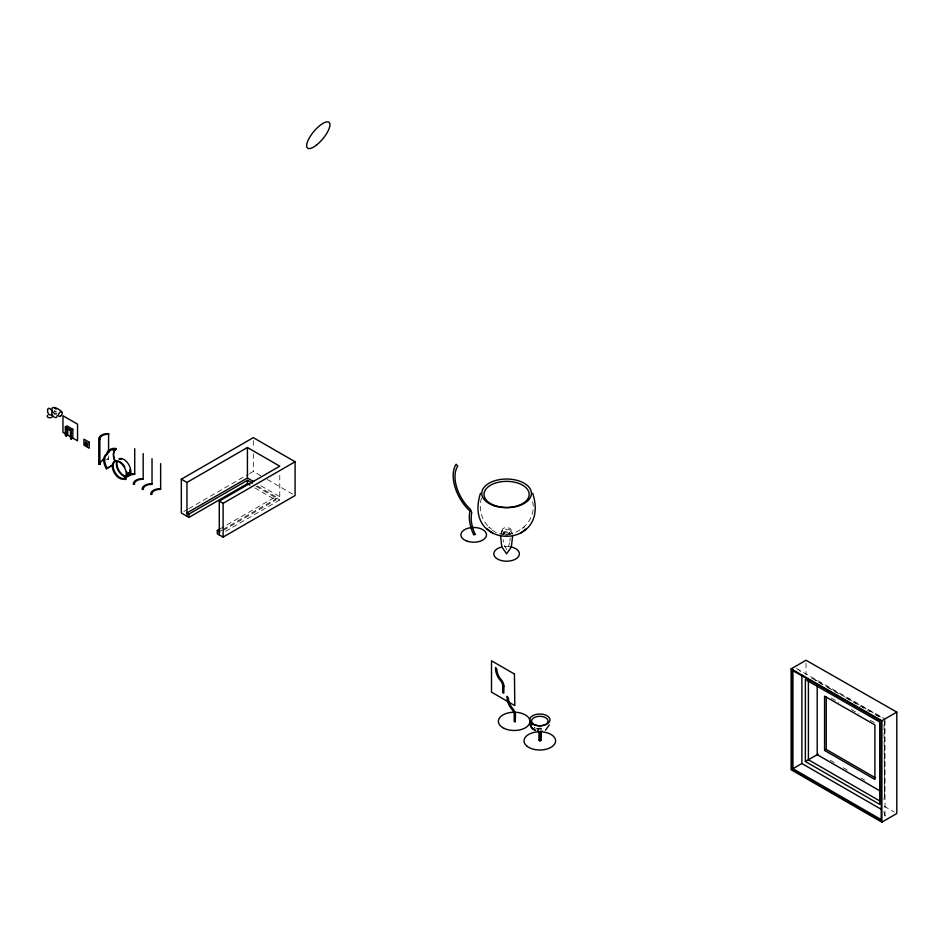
<?xml version="1.0" encoding="UTF-8"?>
<svg xmlns="http://www.w3.org/2000/svg" width="944" height="944" viewBox="0 0 944 944"><rect width="100%" height="100%" fill="white"/><g stroke="black" fill="none" stroke-linecap="round" stroke-linejoin="round"><path stroke-width="0.71" stroke-dasharray="4.72 3.54" d="M884.504 720.72L884.504 795.686L883.855 800.441M510.138 537.903L509.913 541.372M885.012 720.378L885.012 815.911L884.174 819.239M106.235 459.433A8.071 4.661 0 0 1 108.536 459.35L108.619 458.725A9.157 5.286 0 0 0 107.309 458.713M481.546 498.09C478.478 507.742 481.11 518.834 488.06 526.162M500.863 534.08L501.512 531.437M503.459 534.446L503.978 532.333M509.583 543.095L508.379 546.718M506.727 549.644L504.19 545.148L503.093 539.638M508.946 533.525L510.539 531.531M491.635 529.171L488.815 527.059C507.093 546.812 540.287 523.448 531.944 499.376M522.504 528.463L524.38 527.059M183.856 511.518L187.644 509.323M188.906 508.604L248.272 474.325M249.535 473.593L253.322 471.41L260.922 475.8M219.858 528.994L275.825 496.686L275.825 500.037L218.583 533.077M219.279 531.602L221.805 530.15M223.067 529.419L279.766 496.686L259.871 485.192M225.581 531.319L279.766 499.966L279.766 473.534M811.746 678.17L883.242 718.561M796.347 668.47L885.012 718.927M818.873 682.441L822.708 684.636M827.805 687.551L840.561 694.831M845.671 697.746L869.908 711.599M875.005 714.514L880.115 717.428M831.286 698.053L838.827 702.36M851.405 709.546L858.957 713.865M870.274 720.331L875.312 723.198M830.354 760.321L834.189 762.54M843.122 767.696L848.219 770.634M860.975 778.009L864.81 780.216M884.186 806.259L894.275 812.076M267.246 479.446L292.569 494.066M257.299 485.995L275.825 496.686M256.131 486.325L279.766 500.037M254.833 487.918L275.825 500.037M54.481 410.699L56.829 412.056M54.186 411.077L55.566 412.115M815.321 679.751L817.115 680.978M798.058 669.261L800.524 671.503M536.688 728.485A10.561 7.623 -42.6 0 0 537.514 728.591L537.679 728.721A6.655 4.803 -42.6 0 1 538.882 729.216M537.514 728.591L538.41 729.523M502.656 531.531L504.249 533.525M883.808 811.557L885.012 815.911M511.683 531.437L512.332 534.08M509.217 532.333L509.736 534.446M884.504 795.686L883.938 721.074M806.023 663.136L806.023 674.653M253.322 440.577L253.322 447.916M253.322 453.793L253.322 471.41M108.619 455.928L108.536 459.35M504.379 546.564A12.779 7.375 0 0 1 508.816 546.564M502.869 534.375A5.263 3.044 0 0 1 502.869 530.08A5.263 3.044 0 0 1 510.315 530.08A5.263 3.044 0 0 1 510.315 534.375M507.955 535.165A5.263 3.044 0 0 1 505.229 535.165M538.139 729.122A1.676 0.968 0 0 1 539.862 728.072A1.676 0.968 0 0 1 541.455 729.193M538.316 729.299A1.487 0.861 0 0 1 539.661 728.355A1.487 0.861 0 0 1 541.29 729.134M538.965 729.181A2.407 1.392 0 0 1 540.806 729.216M535.177 728.013A10.561 7.623 -42.6 0 1 534.493 727.647M537.36 729.193A10.561 8.083 -32.8 0 1 536.511 728.945M535 728.202A10.561 8.083 -32.8 0 1 534.339 727.718M503.376 532.074A4.555 2.631 0 0 0 510.999 530.894A4.555 2.631 0 0 0 505.418 527.672A4.555 2.631 0 0 0 503.376 532.074M504.674 533.844A2.714 1.569 0 0 0 509.217 533.148A2.714 1.569 0 0 0 505.89 531.224A2.714 1.569 0 0 0 504.674 533.844"/><path stroke-width="1.42" d="M57.147 415.537C56.64 421.142 49.466 414.097 52.38 411.171C49.501 404.126 59.625 408.846 61.549 411.702M500.568 535.968L501.748 546.104M118.873 458.926A9.9 5.723 60 0 1 126.508 461.581A9.9 5.723 60 0 1 130.827 471.54C132.125 474.325 124.915 478.266 126.331 474.148A9.9 5.723 60 0 0 115.817 461.073A9.9 5.723 60 0 0 115.817 475.08L117.516 476.862A9.9 5.723 60 0 0 126.083 476.095L126.815 473.676A9.676 5.581 60 0 0 126.579 471.504M98.79 439.302A9.157 5.286 0 0 1 108.619 433.615L108.536 434.24A8.071 4.661 0 0 0 99.875 439.243L98.79 439.302L98.79 464.401L99.875 464.354A8.071 4.661 0 0 1 104.064 459.905M134.721 473.794L134.638 474.419A8.071 4.661 0 0 0 125.965 479.422L124.879 479.469A9.157 5.286 0 0 1 134.721 473.794L134.721 448.683M143.169 478.667L143.087 479.292A8.071 4.661 0 0 0 134.414 484.296L133.328 484.343A9.157 5.286 0 0 1 143.169 478.667L143.169 453.557M152.019 483.776L151.937 484.402A8.071 4.661 0 0 0 143.276 489.405L142.178 489.464A9.157 5.286 0 0 1 152.019 483.776L152.019 458.678M160.633 488.744L160.551 489.381A8.071 4.661 0 0 0 151.878 494.385L150.792 494.432A9.157 5.286 0 0 1 160.633 488.744L160.633 463.646M538.422 731.211A4.85 3.493 -42.6 0 1 538.977 733.004L538.977 739.99L539.803 740.887L541.077 740.367L541.278 733.287A6.608 4.39 -50.9 0 0 540.782 731.222L540.676 731.069M541.077 740.367L540.346 739.577L540.57 732.52A6.655 4.803 -42.6 0 0 540.487 731.612M511.447 546.104L512.627 535.968M109.681 466.784L106.377 468.79A12.402 7.163 60 0 1 106.377 454.288C107.286 450.064 112.124 447.409 116.218 448.612A12.402 7.163 60 0 0 114.779 460.165M107.238 468.318L106.483 466.902A11.871 6.856 60 0 1 106.483 454.937L110.472 450.111L115.911 449.391L116.218 448.612M480.461 493.311C462.182 550.6 551.013 550.6 532.735 493.311M549.302 724.957L545.455 730.231M510.775 547.803L506.598 553.833L502.42 547.803M129.776 472.177L130.024 471.823A9.676 5.581 60 0 0 129.788 469.64M520.085 533.466L526.174 528.9M106.377 468.79L110.472 466.324M115.911 449.391L115.144 449.934A11.871 6.856 60 0 0 114.519 460.471M129.34 472.566C123.098 475.493 131.487 472.602 130.024 471.823L129.788 473.735L130.591 473.499A9.9 5.723 60 0 1 128.785 476.071M70.953 437.025L67.697 435.137L66.151 436.034L65.36 435.573L65.36 426.794L66.906 425.897L72.83 429.308L72.83 438.099L77.538 440.824L77.538 424.163L62.953 415.749L62.953 432.399L65.927 434.11M65.36 426.794L71.284 430.204L72.83 429.308M66.151 436.034L66.151 428.151L70.493 430.665L70.493 438.535L72.039 437.65M70.493 438.535L71.284 438.995L72.83 438.099M85.609 442.158L85.373 444.73L85.302 444.081M249.9 485.063L247.422 483.635L188.918 517.418L181.331 512.97L181.331 479.198L253.322 437.638L295.094 461.758L295.094 495.529L223.103 537.089L217.309 533.808L217.309 530.469L219.858 528.994M181.331 479.198L186.947 482.443L247.422 447.515L279.766 466.194L219.279 501.111L219.279 534.953M253.641 481.605L247.422 478.018L186.947 512.934L188.918 514.079L247.422 480.295L252.367 483.139M219.279 501.111L223.103 503.317L295.094 461.758M791.119 668.859L806.023 660.257L896.8 712.106L896.8 813.527L881.897 822.141L791.119 769.726L791.119 668.859L881.897 720.72L896.8 712.106M791.792 769.336L881.212 820.961L881.212 721.11L791.792 670.028L791.792 769.336L801.881 763.507L880.693 809.008M805.374 761.489L879.737 804.418L879.737 722.018L805.374 679.538L805.374 761.489L818 754.197M824.572 750.409L874.887 779.449L874.887 724.886L824.572 696.153L824.572 750.409L826.248 749.442L875.312 777.762M110.047 466.525L111.321 465.84M111.003 465.97L113.15 464.814L112.029 465.392M51.955 414.817C46.044 416.811 46.221 403.418 51.554 410.227M56.569 413.85L54.764 413.944L52.309 411.265M127.853 475.28L126.579 475.587M538.977 739.99L540.346 739.577M106.377 454.288L107.238 454.406M534.965 729.877A12.484 9.003 -42.6 0 1 530.068 722.903L530.068 721.735L532.074 722.726A10.561 8.083 -32.8 0 0 532.263 724.378M530.068 721.735L532.074 722.726M879.714 790.753L817.197 754.669L817.197 686.264M880.245 801.22L808.406 759.743L808.406 680.707M881.106 819.569L792.936 768.676L792.936 669.367M85.161 444.317L87.603 445.757L87.603 443.314L85.491 442.099L85.609 444.6M217.309 530.469L219.279 531.602M54.186 407.442L56.156 409.248M487.021 528.9L490.078 531.189M490.609 531.602L493.11 533.466M540.57 732.52L541.278 733.287M540.346 733.429L541.077 734.231M881.897 720.72L881.897 822.141M826.248 696.648L826.248 749.442M801.881 674.948L801.881 763.507M539.803 740.887L539.803 733.901A4.838 3.705 -32.8 0 0 537.879 731.093M530.268 721.948L530.268 723.116A12.484 9.558 -32.8 0 0 535.508 730.467M247.422 447.515L247.422 478.36M247.422 480.295L247.422 483.635M223.103 503.317L223.103 537.089M188.918 514.079L188.918 517.418M186.947 482.443L186.947 516.274M108.619 433.615L108.536 452.377M99.875 439.243L99.875 464.354M71.284 430.204L71.284 438.995M67.697 428.47L67.697 435.137M52.368 415.643A2.679 1.546 0 0 1 49.454 417.732A2.679 1.546 0 0 1 47.778 415.23M98.79 464.401A9.157 5.286 0 0 1 99.321 462.159M102.436 459.752A9.157 5.286 0 0 1 103.545 459.35M125.646 476.354A9.9 5.723 60 0 1 122.012 474.266L120.325 472.484A9.9 5.723 60 0 1 117.068 461.498M124.95 476.519A9.676 5.581 60 0 1 121.41 474.478L119.758 472.743A9.676 5.581 60 0 1 116.572 462.017M119.758 459.055A9.676 5.581 60 0 1 121.41 459.221M125.894 477.098A9.676 5.581 60 0 1 118.201 476.342L116.549 474.596A9.676 5.581 60 0 1 116.549 460.908M118.201 461.073A9.676 5.581 60 0 1 124.809 466.938M509.902 546.706A12.779 7.375 0 0 1 517.277 557.892A12.779 7.375 0 0 1 496.568 558.411A12.779 7.375 0 0 1 502.232 546.906M541.998 731.069A2.407 1.392 0 0 1 540.641 731.789M539.402 731.86A2.407 1.392 0 0 1 537.549 730.975M532.168 724.768A10.561 7.623 -42.6 0 1 531.944 724.013M503.954 686.335L503.777 693.215L502.68 692.589L502.68 685.604A4.85 2.797 60 0 0 500.993 681.214A12.484 7.21 60 0 1 495.541 668.647L495.541 667.479L496.898 669.438A10.561 6.101 60 0 0 501.512 680.058L501.642 680.317A6.643 3.835 60 0 1 503.954 686.335M515.459 715.115L515.282 721.995L514.185 721.369L514.185 714.372A4.85 2.797 60 0 0 512.498 709.982A12.484 7.21 60 0 1 507.046 697.427L507.046 696.259L508.403 698.206A10.561 6.101 60 0 0 513.017 708.838L513.147 709.097A6.643 3.835 60 0 1 515.459 715.115M475.198 534.434L473.699 534.835A31.978 18.467 60 0 1 469.97 511.082A32.839 18.963 60 0 1 456.141 464.224L457.722 466.171A30.267 17.476 60 0 0 470.478 509.359L471.776 512.639A29.358 16.945 60 0 0 475.198 534.434M514.445 674.051L491.505 660.8L491.505 692.153L514.799 705.605L514.445 674.051M89.22 442.217L83.933 439.161L83.933 445.167L89.22 448.223L89.22 442.217M526.929 746.173L525.006 744.073A15.8 9.121 0 0 1 541.065 731.801A15.8 9.121 0 0 1 553.55 745.394A15.8 9.121 0 0 1 526.929 746.173M60.569 416.151A2.679 1.546 -60 0 0 61.891 411.914A2.679 1.546 -60 0 0 58.622 414.204A2.679 1.546 -60 0 0 60.569 416.151M316.299 145.223A16.768 5.806 -50 0 0 329.208 122.519A16.768 5.806 -50 0 0 309.313 137.918A16.768 5.806 -50 0 0 316.299 145.223M467.304 541.231A12.779 7.375 0 0 0 486.479 534.835A12.779 7.375 0 0 0 467.304 528.451A12.779 7.375 0 0 0 467.304 541.231M494.184 505.772A24.827 14.337 0 0 0 531.425 493.358A24.827 14.337 0 0 0 494.184 480.944A24.827 14.337 0 0 0 494.184 505.772M495.305 505.677A22.585 13.039 0 0 0 529.183 494.385A22.585 13.039 0 0 0 495.305 483.092A22.585 13.039 0 0 0 495.305 505.677M504.131 728.402A15.8 9.121 0 0 0 529.761 722.88A15.8 9.121 0 0 0 508.674 712.814A15.8 9.121 0 0 0 504.131 728.402M534.552 724.732A8.248 4.755 0 0 0 547.933 721.865A8.248 4.755 0 0 0 536.924 716.614A8.248 4.755 0 0 0 534.552 724.732M533.325 724.426A10.183 5.876 0 0 0 549.845 720.874A10.183 5.876 0 0 0 536.251 714.396A10.183 5.876 0 0 0 533.325 724.426"/></g></svg>
